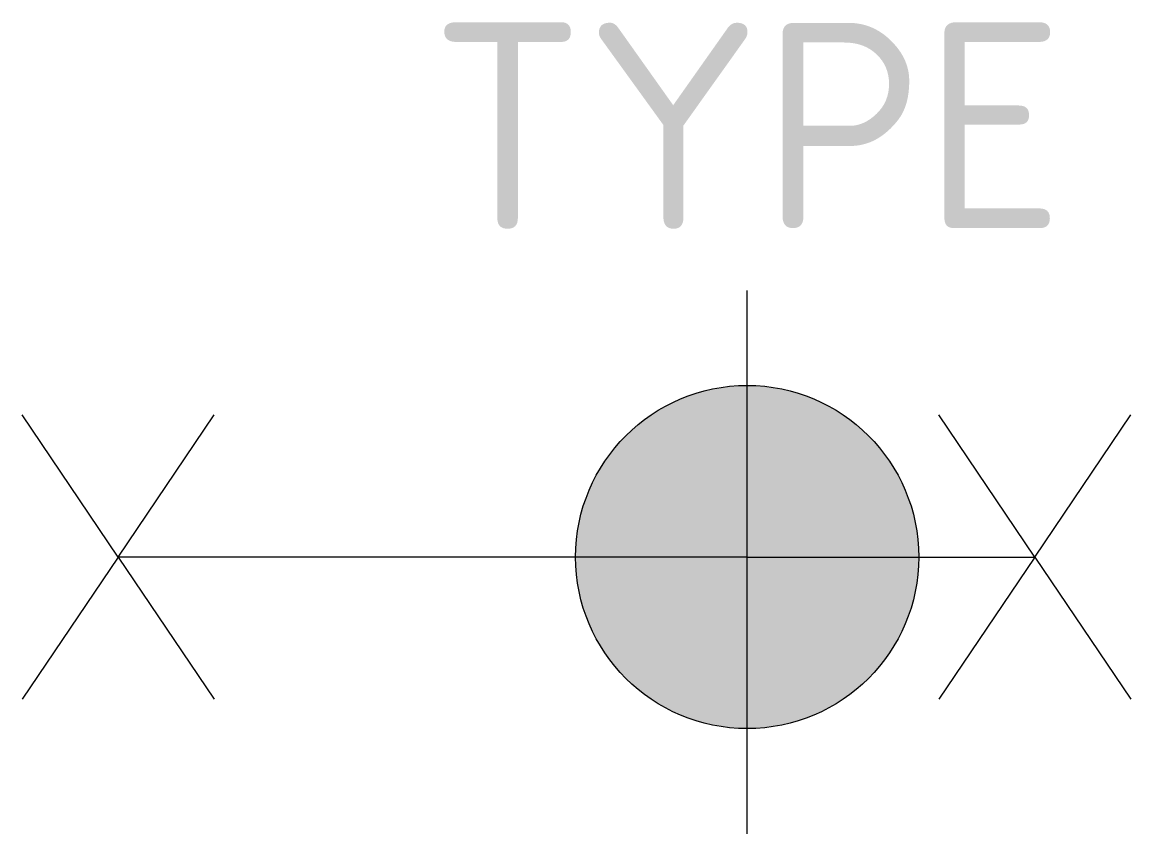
# Model space of a CAD drawing. Extents: x -6.34 to 3.35, y -2.42 to 4.68.
import ezdxf
from ezdxf.enums import TextEntityAlignment as Align

# ---------------------------------------------------------------- set-up
doc = ezdxf.new("R2010")
doc.units = 0
doc.header["$MEASUREMENT"] = 0
doc.styles.add('NLCS-ISO', font='NLCS-ISO.ttf')

msp = doc.modelspace()

# ---------------------------------------------------------------- hatches: boundary and pattern name
h = msp.add_hatch(color=256)
edge = h.paths.add_edge_path()
edge.add_arc((0, 0), 1.5, 0, 360)

# ---------------------------------------------------------------- linework, layer by layer
for p, q in [((0.0004, -2.4201), (0.0004, 2.3299)), ((-5.4996, -0.0001), (-6.3384, 1.2435)), ((-5.4996, -0.0001), (-4.6608, 1.2435)), ((2.5154, -0.0001), (1.6766, 1.2435)), ((2.5154, -0.0001), (3.3542, 1.2435)), ((-5.4996, -0.0001), (-6.3384, -1.2436)), ((-1.4996, -0.0001), (-5.4996, -0.0001)), ((-5.4996, -0.0001), (-4.6608, -1.2436)), ((0.0004, -0.0001), (-1.4946, -0.0001)), ((0.0004, -0.0001), (2.5154, -0.0001)), ((2.5154, -0.0001), (1.6766, -1.2436)), ((2.5154, -0.0001), (3.3542, -1.2436))]:
    msp.add_line(p, q)
msp.add_circle((0, 0), 1.5)

# ---------------------------------------------------------------- texts
at = {"style": 'NLCS-ISO'}
msp.add_attdef('TYPE', text='', height=1.8, dxfattribs=at).set_placement((0.0004, 2.3299), align=Align.BOTTOM_CENTER)

doc.saveas('drawing.dxf')
